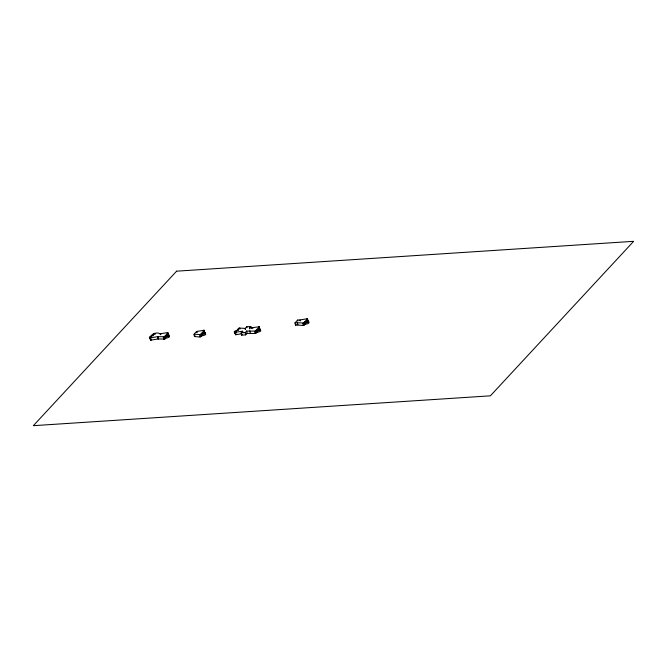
<?xml version="1.0" encoding="UTF-8"?>
<svg xmlns="http://www.w3.org/2000/svg" width="667" height="667" viewBox="0 0 667 667"><rect width="100%" height="100%" fill="white"/><g stroke="black" fill="none" stroke-linecap="round" stroke-linejoin="round"><path stroke-width="1" d="M160.347 334.692L160.163 333.825L167.75 332.533L168.559 335.001L167.592 334.934M245.231 329.265L245.047 328.397L239.136 328.047L234.942 332.316L242.421 331.232L242.596 332.099M235.785 334.209L235.493 334.751L241.596 333.783M150.559 340.02L151.067 339.461M204.777 332.708L204.335 333.192M204.752 332.741L204.302 330.382L200.342 334.534L194.214 334.259L194.697 336.577L200.125 337.018L201.943 335.768A2.901 0.917 -11.7 0 0 205.294 334.784A2.901 0.917 -11.7 0 0 205.027 333.683M160.163 333.825C156.428 331.241 148.224 334.984 150.592 339.97M169.135 336.143A2.901 0.917 -11.7 0 1 168.876 337.26A2.901 0.917 -11.7 0 1 165.708 338.136L164.832 339.069L164.349 336.76L168.034 332.791M195.139 335.876L194.489 336.577L194.005 334.267L196.615 331.449L196.823 332.466M237.919 330.498L238.036 330.365A2.901 0.917 -11.7 0 0 234.425 331.549A2.901 0.917 -11.7 0 0 235.835 332.5M260.038 330.215A2.901 0.917 -11.7 0 1 260.305 331.316A2.901 0.917 -11.7 0 1 256.953 332.291L255.369 333.517L247.107 333.367L245.698 334.876L241.621 335.142L241.146 332.833L242.646 331.207L242.83 332.074M251.259 328.531L250.834 326.513L246.757 326.772L245.256 328.397L245.431 329.265M241.621 335.142L242.188 334.534M241.146 332.833L245.223 332.566L246.632 331.049L255.211 331.115L259.321 326.913L259.771 329.089M249.608 328.889L249.433 328.022L250.834 326.513M294.981 322.886L297.282 322.736L297.757 325.054L295.464 325.204L294.981 322.886L297.59 320.077L299.883 319.927L300.067 320.794M295.464 325.204L296.115 324.504M308.488 322.203A2.901 0.917 -11.7 0 1 308.479 323.32A2.901 0.917 -11.7 0 1 305.211 324.245L303.393 325.496L297.966 325.054L297.482 322.736L303.543 323.036L307.579 318.859L308.021 321.211M303.869 322.861L304.369 325.154M164.332 336.768L157.595 336.652L158.021 338.969L164.832 339.069M153.16 335.784A2.901 0.917 -11.7 0 0 149.666 336.868A2.901 0.917 -11.7 0 0 150.459 337.911L157.57 336.652M204.277 330.24L196.848 331.424L197.057 332.441M150.6 340.162L158.046 338.969M249.433 328.022L259.288 326.772M307.545 318.718L300.117 319.902L300.292 320.769M307.103 321.044L308.029 321.035M160.572 333.8L160.78 334.659M150.559 337.911L151.075 340.228M167.55 332.541L168.026 334.851M157.954 336.627L158.454 338.944M259.755 329.073L258.804 326.697M204.761 332.558L203.794 330.173M307.062 318.651L307.537 320.96M306.703 319.81L307.137 321.903M304.736 321.928L305.211 324.245M302.851 323.187L303.327 325.504M297.59 320.077L297.799 321.094M258.446 327.864L258.879 329.957M256.478 329.982L256.953 332.291M255.636 330.89L256.111 333.2M254.594 331.241L255.069 333.558M252.626 327.814L252.81 328.681M249.825 330.84L250.3 333.15M246.757 326.772L246.965 327.789M246.632 331.049L247.107 333.367M245.223 332.566L245.698 334.876M239.686 327.947L239.928 329.106M238.644 328.297L238.819 329.173M237.802 329.206L238.069 330.507M235.835 331.332L236.026 332.266M235.476 332.491L235.951 334.801M234.992 332.241L235.468 334.551M203.435 331.332L203.869 333.425M201.467 333.45L201.943 335.768M200.625 334.359L201.1 336.677M199.575 334.709L200.058 337.027M167.192 333.7L167.642 335.868M165.224 335.818L165.708 338.136M163.34 337.077L163.815 339.395M154.802 333.367L155.044 334.526M153.76 333.725L153.935 334.592M152.918 334.634L153.11 335.568M150.95 336.752L151.151 337.694M235.843 333.658A2.901 0.917 -11.7 0 1 235.168 332.358M150.308 339.028A2.901 0.917 -11.7 0 1 150.492 337.677M176.605 271.177L33.35 425.679L490.395 395.823L633.65 241.321L176.605 271.177M167.425 334.859L165.466 336.977A2.901 0.917 -11.7 0 0 169.126 335.743A2.901 0.917 -11.7 0 0 167.425 334.859M203.668 332.491L201.709 334.609A2.901 0.917 -11.7 0 0 205.361 333.375A2.901 0.917 -11.7 0 0 203.668 332.491M258.679 329.014L256.72 331.14A2.901 0.917 -11.7 0 0 260.372 329.907A2.901 0.917 -11.7 0 0 258.679 329.014M306.937 320.969L304.977 323.086A2.901 0.917 -11.7 0 0 308.629 321.853A2.901 0.917 -11.7 0 0 306.937 320.969"/></g></svg>
